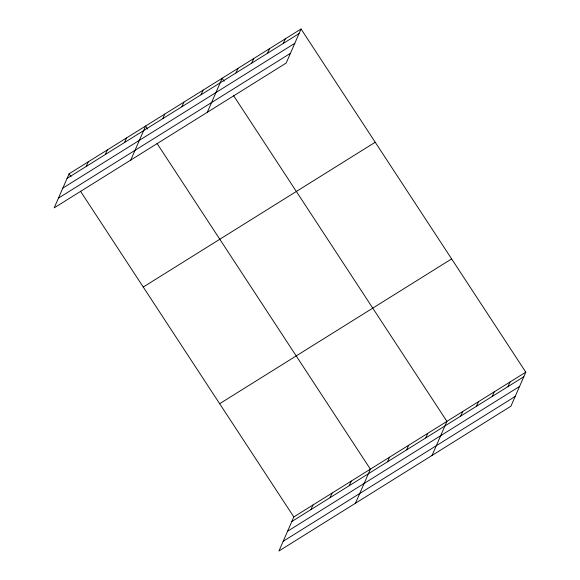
<?xml version="1.0" encoding="UTF-8"?>
<svg xmlns="http://www.w3.org/2000/svg" width="580" height="580" viewBox="0 0 580 580"><rect width="100%" height="100%" fill="white"/><g stroke="black" fill="none" stroke-linecap="round" stroke-linejoin="round"><path stroke-width="0.87" d="M301.056 29L69.078 173.804L54.201 207.85L286.179 63.053L301.056 29L525.799 372.15L510.922 406.196L278.944 551L293.821 516.947L525.799 372.15M86.217 166.438L88.218 161.856M105.35 154.49L107.358 149.908M124.49 142.549L126.491 137.96M130.754 160.065L145.631 126.019L147.61 129.035M162.77 118.653L164.771 114.072M181.903 106.706L183.911 102.124M201.042 94.765L203.051 90.175M207.306 112.288L222.183 78.235L224.163 81.251M235.958 72.971L237.96 68.389M251.735 63.126L253.736 58.536M267.51 53.28L269.512 48.691M283.279 43.427L285.287 38.845M310.952 509.588L312.954 504.999M330.092 497.64L332.094 493.058M349.232 485.692L351.233 481.11M355.496 503.215L370.373 469.162L157.006 143.383M387.505 461.803L389.513 457.214M406.645 449.855L408.646 445.273M425.785 437.907L427.786 433.325M432.049 455.43L446.926 421.377L233.559 95.599M460.701 416.114L462.702 411.532M476.47 406.268L478.478 401.686M492.246 396.423L494.247 391.841M508.022 386.577L510.023 381.995M67.077 178.386L299.055 33.582M62.828 188.108L294.807 43.312M58.45 198.128L290.428 53.331M143.245 287.042L375.224 142.238M219.653 403.709L451.639 258.905M291.812 521.529L523.798 376.732M287.564 531.258L519.549 386.454M283.192 541.278L515.171 396.474M69.078 173.804L71.057 176.82M80.453 191.161L293.821 516.947"/></g></svg>
